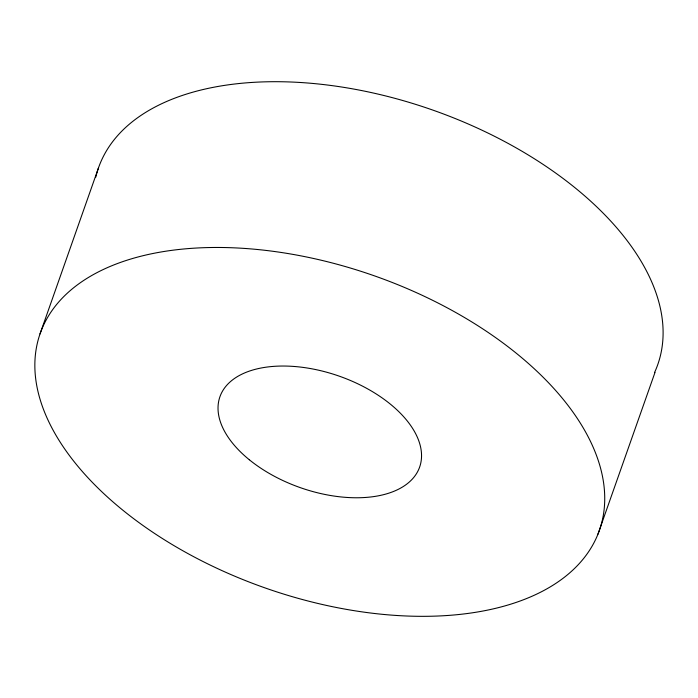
<?xml version="1.0" encoding="UTF-8"?>
<svg xmlns="http://www.w3.org/2000/svg" width="698" height="698" viewBox="0 0 698 698"><rect width="100%" height="100%" fill="white"/><g stroke="black" fill="none" stroke-linecap="round" stroke-linejoin="round"><path stroke-width="1.05" d="M40.004 333.941L98.383 168.174M597.924 534.24A296.432 165.339 19.4 0 0 234.327 247.851A296.432 165.339 19.4 0 0 127.106 513.606A296.432 165.339 19.4 0 0 597.924 534.24L655.021 372.374M95.774 177.17A296.432 165.339 19.4 0 1 431.73 109.708A296.432 165.339 19.4 0 1 654.654 372.296M249.308 459.755A105.869 59.051 19.4 0 0 418.599 469.667A105.869 59.051 19.4 0 0 291.441 366.284A105.869 59.051 19.4 0 0 249.308 459.755"/></g></svg>
